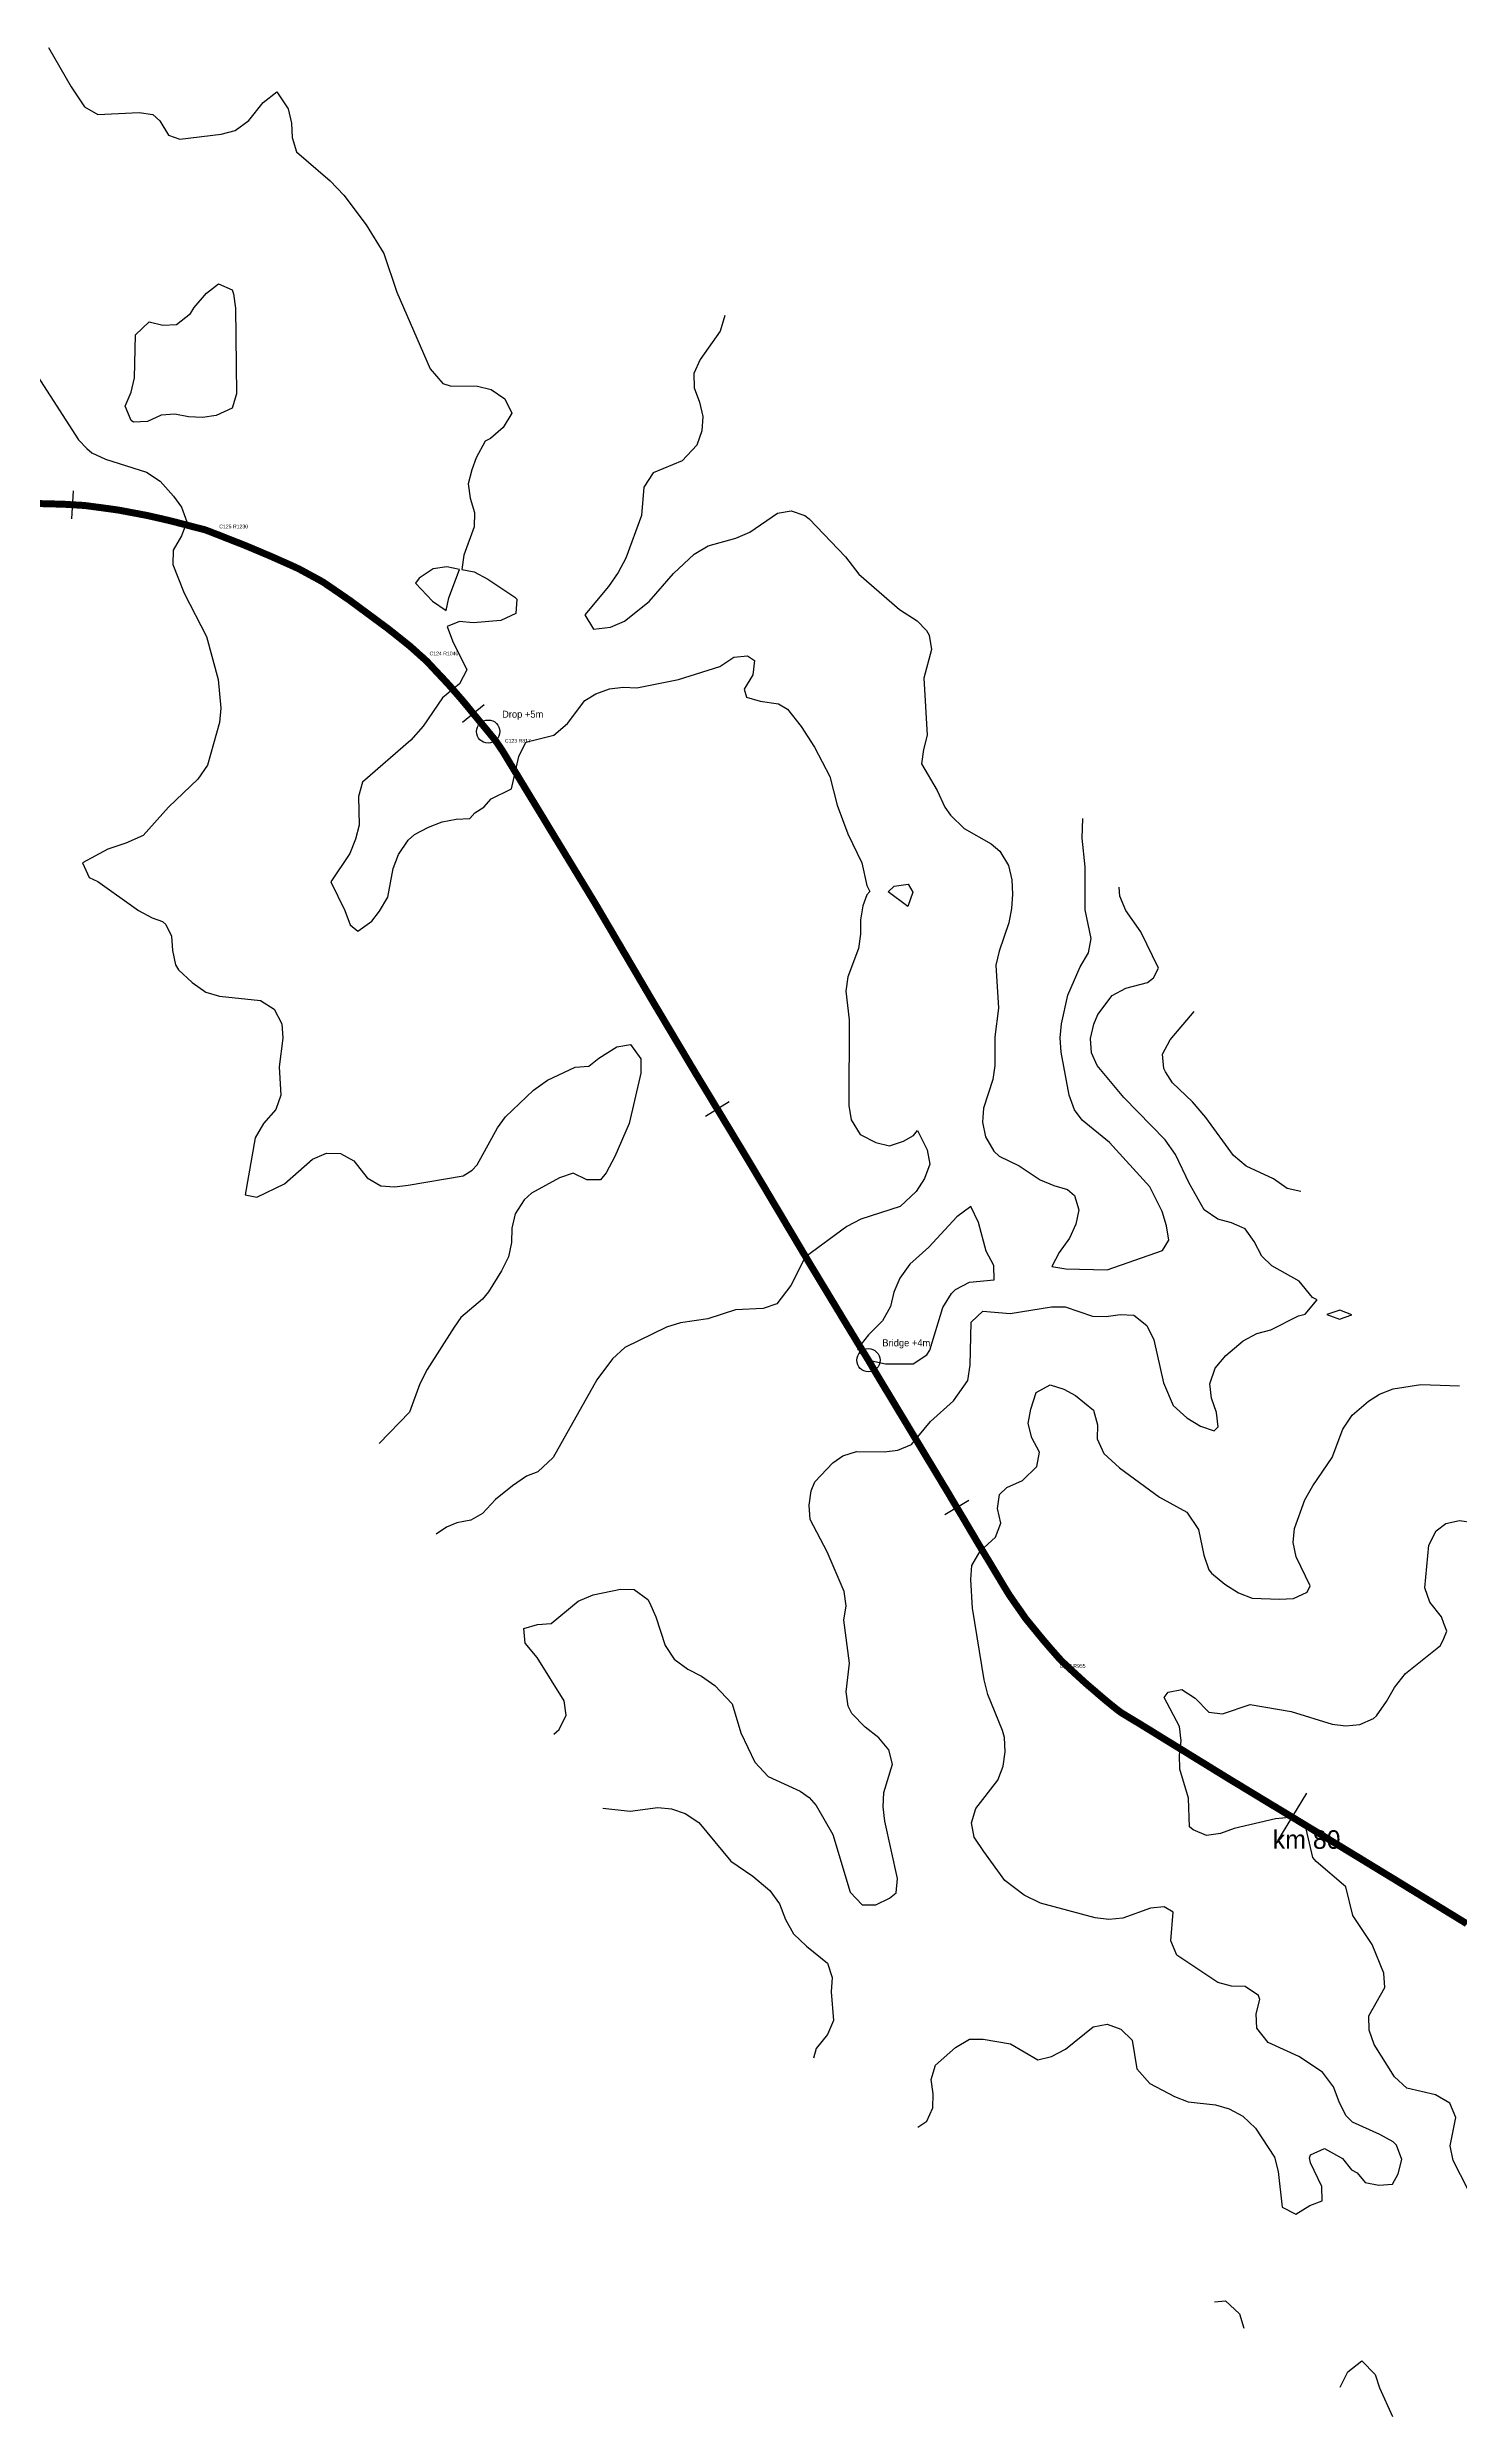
# Model space of a CAD drawing. Header units: metres. Extents: x 697254 to 930473, y 8023396 to 8227001.
# Drawn here: x 867330 to 870369, y 8066406 to 8071508 of the extents above; entities that cross this region are included whole.
import ezdxf

# ---------------------------------------------------------------- set-up
doc = ezdxf.new("R2010")
doc.units = ezdxf.units.M
for name, color, linetype in [('ALIGNMENT_FITTED', 4, 'Continuous'), ('CENTRELINE', 7, 'Continuous'), ('CHAINAGE', 7, 'Continuous'), ('CONTOUR_10M', 33, 'Continuous'), ('CONTOUR_INDEX_50M', 34, 'Continuous'), ('CURVE_LABELS', 4, 'Continuous'), ('GRADE_0-4', 3, 'Continuous'), ('GRADE_4-6', 2, 'Continuous'), ('PROFILE_FLAGS', 6, 'Continuous')]:
    doc.layers.add(name, color=color, linetype=linetype)

msp = doc.modelspace()

# ---------------------------------------------------------------- linework, layer by layer
at = {"layer": 'ALIGNMENT_FITTED'}
for p, q in [((868044.8, 8070269.7), (868025.7, 8070283.8)), ((868265.7, 8070050.1), (868229.2, 8070094.5)), ((869378.5, 8068210.2), (868335.7, 8069950.9)), ((870614, 8067326.3), (869699, 8067886.6))]:
    msp.add_line(p, q, dxfattribs=at)
for centre, radius, start, end in [((867293.9, 8069295.3), 1229.9, 53.4867, 88.4224), ((867425.9, 8069433.7), 1040.1, 39.4417, 53.4867), ((867634.7, 8069531), 817.1, 30.9253, 39.4417), ((870197.6, 8068700.9), 954.9, -149.0747, -121.4805)]:
    msp.add_arc(centre, radius, start, end, dxfattribs=at)
at = {"layer": 'CENTRELINE'}
msp.add_polyline3d([(870376.2, 8067472.6, 1269.6), (870367.6, 8067477.8, 1269.1), (870359.1, 8067483.1, 1268.8), (870350.6, 8067488.3, 1268.4), (870342, 8067493.5, 1268.2), (870333.5, 8067498.8, 1267.8), (870325, 8067504, 1267.3), (870316.4, 8067509.3, 1266.9), (870307.9, 8067514.5, 1266.6), (870299.4, 8067519.7, 1266.5), (870290.8, 8067525, 1266.3), (870282.3, 8067530.2, 1266), (870273.8, 8067535.5, 1265.7), (870265.2, 8067540.7, 1265.4), (870256.7, 8067545.9, 1265.2), (870248.2, 8067551.2, 1264.9), (870239.6, 8067556.4, 1264.7), (870231.1, 8067561.7, 1264.5), (870222.6, 8067566.9, 1264.2), (870214, 8067572.1, 1264.1), (870205.5, 8067577.3, 1264), (870196.9, 8067582.5, 1263.6), (870188.4, 8067587.7, 1263.3), (870179.8, 8067592.9, 1262.9), (870171.3, 8067598.1, 1262.8), (870162.7, 8067603.4, 1262.8), (870154.2, 8067608.6, 1263), (870145.6, 8067613.8, 1262.7), (870137.1, 8067619, 1262.3), (870128.5, 8067624.2, 1262), (870120, 8067629.4, 1262), (870111.4, 8067634.6, 1262.1), (870102.9, 8067639.8, 1262.1), (870094.3, 8067645, 1262), (870085.8, 8067650.3, 1261.5), (870077.2, 8067655.5, 1260.9), (870068.7, 8067660.7, 1260.4), (870060.1, 8067665.9, 1259.9), (870051.5, 8067671.1, 1259.6), (870043, 8067676.2, 1259.6), (870034.4, 8067681.4, 1259.7), (870025.8, 8067686.6, 1259.7), (870017.3, 8067691.8, 1259.8), (870008.7, 8067697, 1259.8), (870000.2, 8067702.2, 1259.9), (869991.6, 8067707.4, 1260.2), (869983, 8067712.6, 1260.5), (869974.5, 8067717.8, 1260.7), (869965.9, 8067722.9, 1261), (869957.3, 8067728.1, 1261.5), (869948.8, 8067733.3, 1262.1), (869940.2, 8067738.5, 1262.2), (869931.6, 8067743.7, 1262), (869923.1, 8067748.9, 1261.9), (869914.5, 8067754.1, 1261.8), (869906, 8067759.3, 1262), (869897.4, 8067764.5, 1262.3), (869888.8, 8067769.7, 1262.5), (869880.3, 8067774.8, 1262.3), (869871.7, 8067780.1, 1262.1), (869863.2, 8067785.3, 1262), (869854.7, 8067790.6, 1262.1), (869846.1, 8067795.8, 1262.2), (869837.6, 8067801.1, 1262.2), (869829.1, 8067806.3, 1262), (869820.6, 8067811.6, 1261.5), (869812.1, 8067816.8, 1261.1), (869803.5, 8067822.1, 1260.8), (869795, 8067827.3, 1260.4), (869786.5, 8067832.6, 1260), (869778, 8067837.9, 1259.7), (869769.4, 8067843.1, 1259.5), (869760.9, 8067848.4, 1259.6), (869752.4, 8067853.6, 1259.6), (869743.9, 8067858.9, 1259.4), (869735.3, 8067864.1, 1259.4), (869726.8, 8067869.4, 1259.4), (869718.3, 8067874.6, 1259.2), (869709.8, 8067879.9, 1258.8), (869701.3, 8067885.2, 1258.4), (869692.7, 8067890.4, 1258.1), (869684.2, 8067895.7, 1257.9), (869675.7, 8067900.9, 1258.3), (869667.1, 8067906, 1258.6), (869658.5, 8067911.2, 1258.5), (869649.9, 8067916.4, 1258.3), (869641.4, 8067921.6, 1258.4), (869633.4, 8067927.5, 1258.7), (869625.5, 8067933.8, 1258.8), (869617.7, 8067940.1, 1258.4), (869609.9, 8067946.4, 1257.9), (869602.3, 8067952.8, 1257.3), (869594.7, 8067959.3, 1256.9), (869587.1, 8067965.9, 1257.5), (869579.5, 8067972.4, 1257.7), (869571.9, 8067978.9, 1257.7), (869564.3, 8067985.5, 1257.3), (869556.9, 8067992.2, 1257.1), (869549.5, 8067999, 1256.7), (869542.2, 8068005.7, 1256.2), (869534.8, 8068012.5, 1255.7), (869527.4, 8068019.3, 1255.6), (869520.1, 8068026.2, 1255.9), (869512.9, 8068033, 1256.1), (869506.1, 8068040.4, 1256), (869499.5, 8068047.9, 1255.6), (869492.9, 8068055.5, 1255.7), (869486.3, 8068063, 1256.1), (869479.8, 8068070.6, 1256.7), (869473.3, 8068078.2, 1256.8), (869466.9, 8068086, 1256.3), (869460.6, 8068093.7, 1255.4), (869454.3, 8068101.5, 1254.6), (869447.9, 8068109.2, 1253.9), (869441.6, 8068117, 1253.7), (869435.3, 8068124.7, 1253.5), (869429.6, 8068133, 1253.4), (869423.9, 8068141.2, 1253.3), (869418.1, 8068149.4, 1253.3), (869412.4, 8068157.6, 1253.1), (869406.7, 8068165.8, 1252.8), (869401, 8068174.1, 1252.5), (869395.7, 8068182.6, 1252.1), (869390.5, 8068191.1, 1251.9), (869385.3, 8068199.7, 1251.7), (869380.2, 8068208.3, 1251.6), (869375, 8068216.9, 1251.7), (869369.8, 8068225.4, 1252.1), (869364.7, 8068234, 1252.5), (869359.5, 8068242.6, 1252.3), (869354.4, 8068251.2, 1251.5), (869349.2, 8068259.7, 1250.7), (869344, 8068268.3, 1250), (869338.9, 8068276.9, 1249.5), (869333.7, 8068285.5, 1249), (869328.6, 8068294.1, 1248.8), (869323.5, 8068302.7, 1248.7), (869318.4, 8068311.3, 1248.5), (869313.3, 8068319.9, 1248.2), (869308.2, 8068328.6, 1247.6), (869303.1, 8068337.2, 1247.6), (869297.9, 8068345.8, 1247.7), (869292.8, 8068354.4, 1247.4), (869287.7, 8068363, 1246.8), (869282.6, 8068371.6, 1245.8), (869277.5, 8068380.2, 1245.1), (869272.4, 8068388.8, 1245), (869267.3, 8068397.4, 1244.9), (869262.1, 8068406, 1244.6), (869256.9, 8068414.6, 1244), (869251.8, 8068423.2, 1243.2), (869246.6, 8068431.7, 1242.9), (869241.4, 8068440.3, 1243.1), (869236.3, 8068448.9, 1242.8), (869231.1, 8068457.5, 1242), (869225.9, 8068466, 1241.5), (869220.8, 8068474.6, 1240.9), (869215.6, 8068483.2, 1240.5), (869210.4, 8068491.8, 1240.4), (869205.3, 8068500.3, 1240.2), (869200.1, 8068508.9, 1239.5), (869194.9, 8068517.5, 1238.4), (869189.8, 8068526.1, 1237.6), (869184.6, 8068534.7, 1237.4), (869179.4, 8068543.2, 1237.1), (869174.3, 8068551.8, 1236.7), (869169.1, 8068560.4, 1236.3), (869163.9, 8068569, 1235.9), (869158.8, 8068577.5, 1235.7), (869153.6, 8068586.1, 1235.5), (869148.4, 8068594.7, 1235.1), (869143.3, 8068603.3, 1234.5), (869138.1, 8068611.9, 1233.7), (869132.9, 8068620.4, 1233.6), (869127.8, 8068629, 1234.1), (869122.6, 8068637.6, 1234.5), (869117.5, 8068646.2, 1233.9), (869112.3, 8068654.8, 1233.4), (869107.3, 8068663.4, 1232.9), (869102.2, 8068672, 1232.3), (869097.1, 8068680.7, 1231.8), (869091.9, 8068689.2, 1231.2), (869086.6, 8068697.7, 1230.7), (869081.4, 8068706.3, 1230.2), (869076.1, 8068714.8, 1229.6), (869070.9, 8068723.3, 1230.1), (869065.7, 8068731.9, 1230.5), (869060.5, 8068740.4, 1230.9), (869055.3, 8068749, 1231.3), (869050.1, 8068757.6, 1231.4), (869044.9, 8068766.1, 1231.6), (869039.7, 8068774.7, 1232.1), (869034.6, 8068783.3, 1232.5), (869029.4, 8068791.8, 1232.7), (869024.2, 8068800.4, 1232.7), (869019, 8068809, 1232.7), (869013.9, 8068817.5, 1233.4), (869008.7, 8068826.1, 1234.1), (869003.5, 8068834.7, 1234.7), (868998.3, 8068843.2, 1235.1), (868993.1, 8068851.8, 1235.2), (868988, 8068860.4, 1235.3), (868982.8, 8068869, 1236.7), (868977.6, 8068877.5, 1237.6), (868972.4, 8068886.1, 1238.3), (868967.3, 8068894.7, 1238.5), (868962.2, 8068903.3, 1238.9), (868957, 8068911.9, 1239.6), (868951.9, 8068920.5, 1240), (868946.8, 8068929.1, 1240.6), (868941.7, 8068937.7, 1241), (868936.6, 8068946.3, 1241.2), (868931.5, 8068954.9, 1241.2), (868926.3, 8068963.5, 1241.8), (868921.2, 8068972.1, 1242.2), (868916.1, 8068980.7, 1242.4), (868911, 8068989.4, 1242.4), (868905.9, 8068998, 1242.2), (868900.8, 8069006.6, 1242.4), (868895.6, 8069015.2, 1242.9), (868890.5, 8069023.8, 1243.2), (868885.4, 8069032.4, 1243.2), (868880.3, 8069041, 1242.9), (868875.2, 8069049.6, 1242.6), (868870.1, 8069058.2, 1243), (868864.9, 8069066.8, 1243.2), (868859.8, 8069075.4, 1243.3), (868854.7, 8069084, 1243.4), (868849.6, 8069092.6, 1243.8), (868844.5, 8069101.2, 1244.4), (868839.3, 8069109.8, 1244.7), (868834.2, 8069118.4, 1244.8), (868829, 8069127, 1244.8), (868823.8, 8069135.6, 1244.7), (868818.7, 8069144.1, 1244.6), (868813.5, 8069152.7, 1244.8), (868808.3, 8069161.3, 1245), (868803.2, 8069169.9, 1245.2), (868798, 8069178.4, 1245.1), (868792.8, 8069187, 1245.1), (868787.6, 8069195.6, 1245.1), (868782.5, 8069204.2, 1245.2), (868777.3, 8069212.7, 1245.6), (868772.1, 8069221.3, 1245.9), (868766.9, 8069229.9, 1246.2), (868761.7, 8069238.4, 1246.2), (868756.6, 8069247, 1246.2), (868751.4, 8069255.6, 1246.3), (868746.2, 8069264.1, 1246.3), (868741, 8069272.7, 1246.2), (868735.8, 8069281.3, 1246.2), (868730.6, 8069289.8, 1246.3), (868725.4, 8069298.4, 1246.4), (868720.3, 8069307, 1246.8), (868715.1, 8069315.6, 1247.2), (868710, 8069324.2, 1247.5), (868704.9, 8069332.8, 1247.6), (868699.8, 8069341.4, 1247.6), (868694.7, 8069350, 1247.7), (868689.5, 8069358.6, 1247.7), (868684.4, 8069367.2, 1247.9), (868679.3, 8069375.8, 1248.1), (868674.2, 8069384.4, 1248.5), (868669.1, 8069393, 1248.6), (868663.9, 8069401.6, 1248.7), (868658.8, 8069410.2, 1248.8), (868653.7, 8069418.8, 1248.8), (868648.6, 8069427.4, 1249), (868643.5, 8069436, 1249.4), (868638.3, 8069444.6, 1249.7), (868633.2, 8069453.2, 1249.7), (868628.1, 8069461.8, 1249.2), (868623, 8069470.5, 1248.7), (868617.9, 8069479.1, 1248.2), (868612.9, 8069487.7, 1248.2), (868607.8, 8069496.4, 1248.4), (868602.7, 8069505, 1248.5), (868597.7, 8069513.6, 1248.5), (868592.6, 8069522.3, 1248.3), (868587.5, 8069530.9, 1248.3), (868582.4, 8069539.5, 1248.2), (868577.4, 8069548.2, 1248), (868572.3, 8069556.8, 1247.7), (868567.2, 8069565.4, 1247.5), (868562.2, 8069574.1, 1247.3), (868557.1, 8069582.7, 1247.2), (868552, 8069591.3, 1247), (868547, 8069600, 1246.8), (868541.9, 8069608.6, 1246.6), (868536.8, 8069617.2, 1246.3), (868531.7, 8069625.9, 1246.2), (868526.7, 8069634.5, 1246), (868521.6, 8069643.1, 1245.8), (868516.5, 8069651.8, 1245.6), (868511.5, 8069660.4, 1245.5), (868506.3, 8069669, 1245.4), (868501.1, 8069677.6, 1245.4), (868495.9, 8069686.1, 1245.3), (868490.7, 8069694.7, 1245.2), (868485.5, 8069703.2, 1245.1), (868480.3, 8069711.8, 1245.3), (868475.1, 8069720.4, 1245.8), (868469.9, 8069728.9, 1245.9), (868464.7, 8069737.5, 1244.9), (868459.5, 8069746, 1243.8), (868454.3, 8069754.6, 1243), (868449.1, 8069763.1, 1242.5), (868443.9, 8069771.7, 1242.9), (868438.7, 8069780.3, 1243), (868433.5, 8069788.8, 1242.9), (868428.3, 8069797.4, 1242.6), (868423.1, 8069805.9, 1242.3), (868417.9, 8069814.5, 1242.3), (868412.7, 8069823, 1242.3), (868407.5, 8069831.6, 1242), (868402.3, 8069840.2, 1241.6), (868397.2, 8069848.7, 1241.1), (868392, 8069857.3, 1240.6), (868386.8, 8069865.8, 1241), (868381.6, 8069874.4, 1241.2), (868376.4, 8069882.9, 1241.2), (868371.2, 8069891.5, 1240.9), (868366, 8069900.1, 1240.7), (868360.8, 8069908.6, 1240.5), (868355.6, 8069917.2, 1240.6), (868350.4, 8069925.7, 1240.5), (868345.2, 8069934.3, 1240.1), (868340, 8069942.9, 1239.4), (868334.8, 8069951.4, 1238.5), (868329.6, 8069960, 1238.4), (868324.4, 8069968.6, 1238.5), (868319.3, 8069977.1, 1238), (868314.1, 8069985.7, 1237.1), (868308.8, 8069994.2, 1236.1), (868303.2, 8070002.5, 1234.9), (868297.6, 8070010.8, 1234.9), (868291.6, 8070018.8, 1234.8), (868285.2, 8070026.5, 1234.8), (868278.9, 8070034.3, 1234.7), (868272.5, 8070042, 1234.7), (868266.1, 8070049.7, 1234.7), (868259.7, 8070057.4, 1234.6), (868253.4, 8070065.1, 1235.1), (868247, 8070072.9, 1235.5), (868240.7, 8070080.6, 1236.2), (868234.3, 8070088.4, 1237.2), (868227.9, 8070096.1, 1238.2), (868221.5, 8070103.8, 1239.2), (868214.9, 8070111.3, 1239.8), (868208.3, 8070118.9, 1240), (868201.8, 8070126.4, 1240), (868195.2, 8070133.9, 1239.6), (868188.4, 8070141.3, 1239.5), (868181.6, 8070148.6, 1240.2), (868174.7, 8070155.9, 1240.8), (868167.9, 8070163.2, 1241), (868161, 8070170.5, 1241), (868154.2, 8070177.9, 1242.1), (868147.3, 8070185.2, 1243.1), (868140, 8070192, 1243.5), (868132.5, 8070198.6, 1243.3), (868125.1, 8070205.3, 1243), (868117.6, 8070212, 1243.3), (868110.1, 8070218.7, 1243.7), (868102.3, 8070224.9, 1244.2), (868094.5, 8070231.2, 1244.4), (868086.7, 8070237.4, 1244.2), (868078.9, 8070243.7, 1243.7), (868071, 8070249.9, 1243), (868063.2, 8070256.1, 1242.8), (868055.1, 8070262.1, 1242.9), (868047.1, 8070268, 1243), (868039, 8070274, 1243.1), (868031, 8070280, 1243.1), (868022.9, 8070285.9, 1243.3), (868014.9, 8070291.9, 1243.5), (868006.8, 8070297.8, 1243.6), (867998.8, 8070303.8, 1243.4), (867990.7, 8070309.7, 1243.3), (867982.7, 8070315.7, 1243.2), (867974.5, 8070321.4, 1243.9), (867966.2, 8070327.1, 1244.8), (867958, 8070332.8, 1245.6), (867949.7, 8070338.4, 1246), (867941.5, 8070344.1, 1246.1), (867933.2, 8070349.7, 1246.3), (867924.9, 8070355.4, 1246.6), (867916.3, 8070360.4, 1246.7), (867907.5, 8070365.2, 1246.6), (867898.7, 8070369.9, 1246.2), (867889.9, 8070374.7, 1245.9), (867881.1, 8070379.5, 1246), (867872.3, 8070384.3, 1246.2), (867863.2, 8070388.6, 1246.5), (867854.1, 8070392.7, 1246.3), (867845, 8070396.8, 1246.1), (867835.8, 8070400.8, 1246.1), (867826.7, 8070404.9, 1246.4), (867817.5, 8070409, 1246.6), (867808.4, 8070413, 1246.8), (867799.1, 8070416.9, 1246.9), (867789.9, 8070420.8, 1246.9), (867780.7, 8070424.7, 1246.7), (867771.5, 8070428.6, 1246.8), (867762.2, 8070432.5, 1247), (867753, 8070436.3, 1247.2), (867743.7, 8070440, 1247.6), (867734.3, 8070443.6, 1248.3), (867725, 8070447.3, 1249), (867715.7, 8070450.9, 1249.6), (867706.4, 8070454.6, 1249.5), (867697.1, 8070458.3, 1249.2), (867687.7, 8070461.9, 1249.1), (867678.4, 8070465.6, 1249.1), (867669, 8070469, 1249.1), (867659.3, 8070471.5, 1249.2), (867649.6, 8070474, 1249.6), (867639.9, 8070476.5, 1250), (867630.3, 8070479.1, 1250.5), (867620.6, 8070481.6, 1251), (867610.9, 8070484.1, 1251.5), (867601.2, 8070486.6, 1252.1), (867591.5, 8070489.1, 1251.8), (867581.7, 8070491.3, 1251.4), (867572, 8070493.6, 1251.2), (867562.2, 8070495.8, 1251.1), (867552.4, 8070498, 1251), (867542.7, 8070500.2, 1250.9), (867532.8, 8070502, 1251.1), (867523, 8070503.9, 1251.2), (867513.1, 8070505.7, 1251.4), (867503.3, 8070507.6, 1251.7), (867493.5, 8070509.4, 1252), (867483.6, 8070511.3, 1252.3), (867473.7, 8070512.7, 1252.3), (867463.8, 8070514.1, 1252.3), (867453.9, 8070515.4, 1252.3), (867443.9, 8070516.8, 1252.7), (867434, 8070518.1, 1253), (867424.1, 8070519.4, 1253.4), (867414.2, 8070520.8, 1253.5), (867404.2, 8070521.6, 1253.5), (867394.2, 8070522.2, 1253.4), (867384.2, 8070522.8, 1253.4), (867374.2, 8070523.4, 1253.3), (867364.2, 8070524, 1253.4), (867354.2, 8070524.2, 1254.3), (867344.2, 8070524.5, 1255.3), (867334.2, 8070524.7, 1256.1), (867324.2, 8070525, 1256.1)], dxfattribs=at)
at = {"layer": 'CHAINAGE'}
for p, q in [((867386, 8070552.7), (867382.4, 8070492.8)), ((868270.2, 8070091.9), (868223.8, 8070053.8)), ((868797.8, 8069236.9), (868746.5, 8069205.8)), ((869313.5, 8068378.3), (869261.9, 8068347.7)), ((870039.8, 8067748.3), (869977.6, 8067645.7))]:
    msp.add_line(p, q, dxfattribs=at)
at = {"layer": 'CONTOUR_10M'}
for points, elevation in [([(867333.1, 8071507.6), (867381.2, 8071422.9), (867410, 8071379.8), (867439.2, 8071362.8), (867528, 8071367.3), (867557.5, 8071363.4), (867572.6, 8071349.4), (867590.8, 8071318.3), (867615.6, 8071310.1), (867704.5, 8071320.7), (867734.2, 8071329), (867764.1, 8071350.2), (867794.4, 8071389.3), (867824.3, 8071411.6), (867848.6, 8071375.2), (867855.4, 8071344.3), (867857.3, 8071313.4), (867866.6, 8071282.5), (867939.1, 8071220.1), (867968.1, 8071189.4), (868016.6, 8071125.8), (868054.2, 8071063.6), (868082.5, 8070980.4), (868154.1, 8070815.5), (868181.4, 8070784.2), (868197.1, 8070778.7), (868256.2, 8070778.5), (868285.6, 8070771), (868314.5, 8070751), (868329.6, 8070719.9), (868310.8, 8070689.5), (868283.7, 8070665.6), (868272.5, 8070659.4), (868253.4, 8070623.6), (868243.8, 8070598.3), (868235.8, 8070567.7), (868240.2, 8070536.8), (868249.6, 8070505.9), (868248.6, 8070475.1), (868226.4, 8070413.9), (868222, 8070383.2), (868248.9, 8070378.5), (868278.2, 8070362.5), (868336.6, 8070323.6), (868340.9, 8070319.5), (868338.2, 8070288.8), (868306.2, 8070273.4), (868246.9, 8070268.2), (868217.4, 8070271.2), (868190.3, 8070260.7), (868202.1, 8070229.7), (868233, 8070167.5), (868217, 8070137), (868180.5, 8070106.9), (868138.7, 8070046.1), (868112.8, 8070015.8), (868008.5, 8069925.3), (867999.7, 8069894.7), (868001.4, 8069833.1), (867993.7, 8069802.4), (867981.1, 8069771.9), (867940.1, 8069711), (867970.7, 8069648.9), (867982.2, 8069617.9), (867998.5, 8069604.3), (868028.4, 8069626.4), (868045.3, 8069647.5), (868063.3, 8069678), (868074.2, 8069739.4), (868086.2, 8069769.9), (868106.6, 8069800.4), (868120.5, 8069812.5), (868150.3, 8069828.8), (868180.1, 8069839.8), (868209.7, 8069846.1), (868239.3, 8069847.3), (868250, 8069859.3), (868269.3, 8069871.6), (868285.1, 8069889.5), (868329.1, 8069911.1), (868344.7, 8069980.8), (868360.1, 8070011.3), (868419.9, 8070026.5), (868449.9, 8070051.5), (868487.1, 8070101.3), (868510.2, 8070115.7), (868539.9, 8070126.5), (868569.5, 8070130.3), (868599.1, 8070128.7), (868688.1, 8070146.6), (868777.2, 8070174.7), (868807.2, 8070194.8), (868836.8, 8070197.3), (868852.2, 8070187.1), (868848.2, 8070156.4), (868829.8, 8070125.9), (868835.1, 8070108.2), (868864.5, 8070099.6), (868903.7, 8070093.8), (868923.3, 8070082.3), (868952.2, 8070045.6), (868981, 8070000.6), (869014.1, 8069937.8), (869029.8, 8069876), (869053.1, 8069814), (869082.6, 8069751.9), (869093.8, 8069703.1), (869100.1, 8069690), (869093.4, 8069682.7), (869085.2, 8069659.4), (869079.8, 8069628.8), (869079.9, 8069598), (869075.5, 8069567.3), (869053, 8069506.1), (869048.6, 8069475.4), (869055.9, 8069413.7), (869054.8, 8069229), (869060, 8069198.1), (869079.4, 8069167), (869113.2, 8069149.2), (869142.7, 8069142.7), (869172.4, 8069152.5), (869194, 8069164.9), (869202.4, 8069175.1), (869223.4, 8069133.5), (869229.2, 8069102.7), (869217.7, 8069072.1), (869200, 8069043.8), (869165.4, 8069011.5), (869080.7, 8068984.1), (869050.9, 8068968.9), (868961, 8068902.3), (868930.3, 8068841.6), (868900.1, 8068801.8), (868870.3, 8068791.8), (868811.2, 8068789.2), (868751.7, 8068770), (868692.4, 8068761), (868662.7, 8068752.2), (868573.3, 8068708.1), (868546.6, 8068684), (868512.9, 8068638.6), (868418.9, 8068470.9), (868386, 8068440.7), (868361.4, 8068430.9), (868331.4, 8068410.1), (868294.9, 8068380.7), (868266.8, 8068350.5), (868241.5, 8068336.5), (868211.8, 8068330.5), (868189.2, 8068321.1), (868167, 8068306.2)], 1240), ([(868787.9, 8070930.3), (868777.8, 8070896.5), (868735, 8070835.7), (868721.3, 8070805.2), (868721.9, 8070774.4), (868733.7, 8070743.4), (868741.1, 8070712.5), (868738.7, 8070681.7), (868727.9, 8070651.1), (868696.6, 8070617.2), (868633.8, 8070591.3), (868613.7, 8070560.8), (868609, 8070499.4), (868574.9, 8070407.6), (868558.6, 8070377.1), (868537.5, 8070346.7), (868487.2, 8070286.1), (868505.8, 8070254.9), (868542.3, 8070259.3), (868572.1, 8070272.4), (868625.3, 8070314.3), (868677.8, 8070375), (868722.5, 8070416.6), (868752.4, 8070434.2), (868811.8, 8070450.8), (868841.6, 8070463.8), (868901.4, 8070504.6), (868931.1, 8070509.6), (868960.5, 8070500), (868969.9, 8070492.8), (869047.5, 8070410.8), (869076.4, 8070373.5), (869163.7, 8070297.4), (869201.8, 8070273.1), (869222, 8070252), (869228.2, 8070241.8), (869232.6, 8070210.9), (869216.7, 8070149.7), (869223.4, 8070026.4), (869215.3, 8069995.7), (869211.6, 8069965), (869245.3, 8069907.6), (869261.7, 8069871.7), (869273.8, 8069854.3), (869302.9, 8069825.6), (869361.4, 8069792.6), (869379.7, 8069777.2), (869398.4, 8069746.1), (869405.6, 8069715.2), (869407.4, 8069684.4), (869404.9, 8069653.6), (869399.2, 8069622.9), (869378.5, 8069561.8), (869371.6, 8069531.1), (869377, 8069438.6), (869369.2, 8069377.2), (869368.9, 8069315.6), (869364.6, 8069284.9), (869344.9, 8069223.7), (869342.6, 8069193), (869349.4, 8069162), (869367.1, 8069130.9), (869378.7, 8069119.8), (869421.2, 8069099.2), (869466.4, 8069069.1), (869495.8, 8069056.6), (869525.2, 8069048.4), (869540.5, 8069035.4), (869549.8, 8069004.5), (869543.8, 8068973.8), (869529.7, 8068943.2), (869507.7, 8068912.9), (869492.1, 8068882.4), (869522, 8068877.6), (869610.7, 8068875.4), (869729.6, 8068917.3), (869743.9, 8068939.3), (869738.8, 8068970.2), (869729, 8069001.2), (869702.6, 8069053.8), (869615.7, 8069149.2), (869557.4, 8069197.5), (869540.6, 8069220.1), (869528.8, 8069251.1), (869511.9, 8069343.8), (869510, 8069374.6), (869512.7, 8069405.4), (869526, 8069466.7), (869552.7, 8069527.8), (869570.9, 8069558.2), (869576.2, 8069588.9), (869563.5, 8069650.7), (869563.5, 8069743.1), (869557.3, 8069804.8), (869558.4, 8069846.9)], 1230), ([(868160.4, 8070384.9), (868130.5, 8070364.6), (868122.4, 8070354.2), (868159.1, 8070315.1), (868188.3, 8070294.8), (868194.3, 8070322.2), (868217.4, 8070383.3), (868190, 8070389.4), (868160.4, 8070384.9)], 1240), ([(868420.4, 8067875.4), (868431.4, 8067885.7), (868446.7, 8067916.2), (868442.2, 8067947), (868384.4, 8068040.5), (868358.4, 8068071.7), (868355.4, 8068103), (868385.1, 8068111.7), (868414.7, 8068113.5), (868472.3, 8068162), (868504.5, 8068175.2), (868563.8, 8068188), (868593.4, 8068187.3), (868622.5, 8068165.5), (868626.2, 8068159.2), (868639.7, 8068128.2), (868660, 8068066.2), (868679.3, 8068036.7), (868708.4, 8068015.4), (868737.7, 8068000.3), (868766.9, 8067980.3), (868803.7, 8067940.5), (868822.6, 8067878.6), (868852.6, 8067814.9), (868881.6, 8067784.3), (868950, 8067753.1), (868969.4, 8067739), (868984.5, 8067721.7), (869020.7, 8067659.4), (869057.9, 8067535.6), (869083.4, 8067508.3), (869112.9, 8067508.2), (869142.8, 8067522.7), (869157, 8067533.8), (869159.5, 8067564.6), (869132.1, 8067688.2), (869128.6, 8067719.1), (869130.6, 8067749.8), (869149.3, 8067811), (869141, 8067842), (869119.5, 8067867.5), (869090.3, 8067890.4), (869061.3, 8067920.3), (869053.5, 8067935.9), (869049.1, 8067966.8), (869056.3, 8068028.2), (869044.3, 8068120.8), (869049.1, 8068151.5), (869045, 8068182.4), (869008.6, 8068268.1), (868972.1, 8068337.6), (868969.5, 8068368.5), (868974, 8068399.2), (868981.8, 8068419.1), (869020.3, 8068459.9), (869041.9, 8068474.8), (869071.6, 8068483.9), (869130.7, 8068483.1), (869160.3, 8068486.7), (869190.1, 8068499.5), (869230.5, 8068548.5), (869280.5, 8068593.5), (869310.8, 8068637.1), (869316.4, 8068670), (869318.1, 8068762.4), (869343.1, 8068786.7), (869402.1, 8068781.5), (869491, 8068795.9), (869520.6, 8068795.9), (869579.3, 8068775.3), (869608.8, 8068774.8), (869638.5, 8068779.5), (869668, 8068777.5), (869696.3, 8068755.5), (869711.3, 8068724.4), (869731.9, 8068631.7), (869753.1, 8068583.3), (869782.2, 8068556.6), (869811.4, 8068538.5), (869840.8, 8068528.4), (869850, 8068537.2), (869846.2, 8068568), (869835.2, 8068599), (869831.7, 8068629.9), (869843.2, 8068663.8), (869866.2, 8068690.8), (869903.4, 8068722.8), (869933.3, 8068738.2), (869962.9, 8068745.8), (870022.6, 8068776.2), (870036.6, 8068780.1), (870063.1, 8068810.4), (870052.9, 8068815.5), (870024, 8068851.1), (869965.5, 8068884.1), (869943.6, 8068904.9), (869927.5, 8068936), (869907.8, 8068963.4), (869878.5, 8068976.6), (869849.1, 8068984.3), (869819.9, 8069004.5), (869787.1, 8069061.7), (869758.1, 8069123.8), (869735.4, 8069155), (869647, 8069246.5), (869589.1, 8069315.1), (869577.1, 8069342.6), (869574.7, 8069373.5), (869581.9, 8069404.1), (869591.1, 8069425.3), (869621.4, 8069466.3), (869651.3, 8069482), (869697.8, 8069494.4), (869710.8, 8069504.1), (869721.5, 8069524.7), (869683, 8069603.3), (869651.2, 8069649.1), (869638.4, 8069680.2), (869636.6, 8069699.6)], 1240), ([(869139.7, 8069689.2), (869152.8, 8069701.4), (869182.5, 8069705.9), (869192.4, 8069688.3), (869181.6, 8069657.4), (869139.7, 8069689.2)], 1240), ([(869317.6, 8069012), (869287.7, 8068989.5), (869227.4, 8068924.4), (869185.9, 8068887.9), (869164.5, 8068857.5), (869152, 8068827), (869144.3, 8068796.3), (869127.2, 8068765.8), (869097.1, 8068735.6), (869073.8, 8068705.2), (869104.7, 8068679.7), (869134.1, 8068672.9), (869193.2, 8068673), (869223.1, 8068692.3), (869229, 8068702.4), (869257.6, 8068794.3), (869275.6, 8068824.7), (869284.8, 8068833.2), (869314.7, 8068848.7), (869367.6, 8068853.8), (869367.1, 8068884.6), (869350.6, 8068915.7), (869334.1, 8068977.6), (869317.6, 8069012)], 1230), ([(870111.5, 8068788.7), (870083.6, 8068779.2), (870111.1, 8068769.3), (870137.1, 8068778.2), (870111.5, 8068788.7)], 1240), ([(870386.8, 8066895.6), (870355.3, 8066957.8), (870348.9, 8066988.7), (870361.5, 8067050), (870348.6, 8067081.1), (870317.1, 8067098.6), (870255.7, 8067113.5), (870229.1, 8067137.6), (870185.4, 8067207.2), (870174.9, 8067238.2), (870173.9, 8067269), (870208.7, 8067329.9), (870206.2, 8067360.7), (870180.9, 8067422.8), (870139.8, 8067485.1), (870124.3, 8067547), (870060.3, 8067601.2), (870053.4, 8067609.8), (870039.1, 8067671.7), (870032.2, 8067681.3), (870002.9, 8067696.4), (869973.3, 8067693.3), (869884.3, 8067672.3), (869854.5, 8067661.7), (869824.9, 8067657.2), (869795.6, 8067669.8), (869788.4, 8067676.2), (869786.2, 8067737.9), (869766.9, 8067799.8), (869766.5, 8067830.6), (869770.3, 8067861.3), (869766.3, 8067892.2), (869733.2, 8067954.3), (869741.9, 8067965.9), (869771.5, 8067972), (869799.9, 8067953.1), (869829.7, 8067922.7), (869859.2, 8067919), (869918.7, 8067939.6), (870007.1, 8067924.2), (870095.2, 8067897.3), (870124.7, 8067893.4), (870154.3, 8067896.4), (870184.1, 8067909.5), (870190.2, 8067915.2), (870212.1, 8067945.6), (870229.3, 8067976.1), (870253, 8068006.4), (870327.9, 8068066.6), (870335, 8068081.2), (870341.5, 8068097.2), (870335.6, 8068113.7), (870330.2, 8068128.2), (870305.1, 8068159.4), (870294.5, 8068190.4), (870303.3, 8068282.6), (870319, 8068313.1), (870339.5, 8068329.2), (870369.2, 8068335.6), (870398.7, 8068331.3)], 1260), ([(869842.2, 8066652.9), (869865.7, 8066655.3), (869895.7, 8066627.5), (869904.8, 8066596.6)], 1260), ([(870112.5, 8066469.6), (870128.9, 8066502.1), (870158.9, 8066526.3), (870187.9, 8066496.8), (870197.2, 8066468.1), (870224.8, 8066406)], 1260)]:
    msp.add_lwpolyline(points, dxfattribs=dict(at, elevation=elevation))
at = {"layer": 'CONTOUR_INDEX_50M', "elevation": 1250}
for points in [[(867672.8, 8070978.1), (867698.6, 8070998.2), (867727.9, 8070985.4), (867730.7, 8070977.1), (867735, 8070946.2), (867737, 8070761.5), (867727.8, 8070730.8), (867693.5, 8070714.9), (867663.9, 8070710.8), (867634.3, 8070711.9), (867604.9, 8070717.9), (867575.3, 8070715.4), (867545.5, 8070702.4), (867515.9, 8070700.6), (867510.8, 8070704), (867497.9, 8070735), (867511, 8070765.5), (867517.5, 8070796.2), (867519.8, 8070888.5), (867549.4, 8070916.7), (867578.8, 8070909.3), (867608.4, 8070911), (867638.4, 8070934.5), (867646.1, 8070947.8), (867672.8, 8070978.1)], [(867309, 8070800), (867397, 8070662.7), (867415.1, 8070644.1), (867426, 8070634.7), (867455.4, 8070621.3), (867543.5, 8070593.3), (867572.7, 8070573.7), (867601.7, 8070541.4), (867618.7, 8070517.3), (867630.5, 8070486.3), (867618.9, 8070455.7), (867601.3, 8070425.3), (867600.2, 8070394.5), (867624.7, 8070332.5), (867673.1, 8070239.2), (867698.1, 8070146.4), (867703.7, 8070084.7), (867700.6, 8070054), (867675.1, 8069962.1), (867654.2, 8069931.7), (867591, 8069871.3), (867536.4, 8069810.7), (867499.5, 8069794.1), (867460.2, 8069781.3), (867405.8, 8069751.5), (867420.1, 8069720.4), (867438.9, 8069711.2), (867526.4, 8069649), (867555.7, 8069633.2), (867578.4, 8069625.2), (867585, 8069619.2), (867597.6, 8069594.1), (867599.3, 8069563.3), (867605.7, 8069532.4), (867612.8, 8069521.6), (867641.8, 8069494), (867671, 8069473.1), (867700.4, 8069464.7), (867788.9, 8069455), (867818.1, 8069436.7), (867835.1, 8069405.1), (867836.9, 8069374.2), (867828.8, 8069312.8), (867832.6, 8069251.2), (867822.1, 8069220.6), (867795.2, 8069190.3), (867777.7, 8069159.8), (867755.8, 8069037), (867781.2, 8069031.8), (867840.8, 8069060.2), (867900.9, 8069113.9), (867930.7, 8069126.8), (867961.3, 8069125.7), (867989.5, 8069110.2), (868018.4, 8069073.8), (868047.6, 8069056.5), (868077.2, 8069054.3), (868106.8, 8069057.7), (868225.4, 8069077.7), (868244.1, 8069089.8), (868255.3, 8069101.3), (868298.6, 8069181.1), (868316.3, 8069204.7), (868376.5, 8069262.3), (868406.4, 8069283.7), (868466, 8069311.7), (868495.6, 8069314), (868516.7, 8069331.1), (868555.5, 8069355.5), (868585.1, 8069360.9), (868607.3, 8069329.5), (868607.4, 8069298.7), (868582, 8069190.8), (868551.2, 8069119.4), (868532.8, 8069084.5), (868520.7, 8069069.2), (868491.2, 8069069.1), (868461.9, 8069083.3), (868432.2, 8069073.7), (868372.4, 8069040.2), (868356.6, 8069026.2), (868337.2, 8068995.7), (868329.8, 8068965.1), (868328.9, 8068934.3), (868322.8, 8068903.6), (868307.8, 8068873.1), (868279.9, 8068828.1), (868266.5, 8068812.3), (868219.8, 8068772.9), (868205.7, 8068751.8), (868147.7, 8068660.5), (868132.1, 8068630), (868109.8, 8068568.8), (868044.1, 8068501.6)], [(870027.5, 8069044.2), (869998.1, 8069050.6), (869968.9, 8069071.6), (869910.3, 8069098.9), (869883, 8069121.5), (869823.5, 8069203.7), (869794.6, 8069236.8), (869751.7, 8069277.9), (869736.6, 8069301.5), (869732.5, 8069309), (869730.3, 8069339.8), (869746.3, 8069370.3), (869797.8, 8069431.3)], [(869203.6, 8067029.2), (869222.7, 8067042.5), (869235.4, 8067070.6), (869236.1, 8067101.3), (869232, 8067132.2), (869241.6, 8067162.8), (869284.6, 8067201.1), (869314.5, 8067218.7), (869344.1, 8067218.4), (869403, 8067208.8), (869461.5, 8067174.2), (869491.1, 8067181.6), (869521, 8067197), (869581, 8067245.5), (869610.6, 8067250.8), (869640, 8067240.5), (869664.4, 8067216.7), (869675, 8067154.9), (869702.9, 8067123.6), (869755.5, 8067095.4), (869784.9, 8067083.9), (869843.9, 8067077.6), (869873.3, 8067069), (869902.5, 8067052.7), (869930.4, 8067027.1), (869970.9, 8066964.8), (869979.2, 8066933.9), (869987.6, 8066856.8), (870016.9, 8066841.8), (870046.8, 8066860.5), (870073.3, 8066870.6), (870072.6, 8066901.4), (870048.4, 8066952.1), (870046.1, 8066963.4), (870048.7, 8066969.5), (870078.5, 8066983), (870117.5, 8066962.1), (870136.8, 8066937.7), (870148.7, 8066930.8), (870165.9, 8066910.1), (870195.3, 8066904.6), (870224.9, 8066906.2), (870237.3, 8066929.1), (870244.9, 8066959.8), (870233.5, 8066990.8), (870226.6, 8066997.5), (870197.3, 8067013.4), (870138.7, 8067039.8), (870124.8, 8067054.4), (870109.9, 8067083.6), (870098.2, 8067116.4), (870074.6, 8067147.6), (870023.1, 8067181.3), (869957.4, 8067211.3), (869932.6, 8067242.6), (869931.8, 8067273.4), (869939.6, 8067304), (869936.8, 8067312.8), (869907.6, 8067331.9), (869878.1, 8067333.1), (869848.7, 8067340.9), (869761.1, 8067399.7), (869748.1, 8067430.7), (869752.6, 8067492.2), (869733.4, 8067503.6), (869703.8, 8067500.6), (869644.3, 8067479.6), (869614.7, 8067476.3), (869585.2, 8067480), (869467.6, 8067511.8), (869432.1, 8067528.8), (869390.7, 8067560.3), (869345.2, 8067622.7), (869325, 8067653.9), (869319.2, 8067684.8), (869328, 8067715.4), (869375.7, 8067776.1), (869386.8, 8067806.7), (869391.4, 8067837.4), (869389.6, 8067868.2), (869385.7, 8067883.3), (869354.2, 8067961.2), (869345.9, 8067992.2), (869321.2, 8068146.6), (869317.3, 8068208.2), (869319.9, 8068239), (869337.8, 8068269.4), (869370.6, 8068299.6), (869381.9, 8068330.2), (869374.6, 8068361.1), (869379.5, 8068391.8), (869395.3, 8068406.9), (869428.9, 8068421.7), (869459.3, 8068451.9), (869465, 8068482.6), (869448.8, 8068513.7), (869441.1, 8068544.6), (869446.6, 8068575.3), (869458.1, 8068611.1), (869487.9, 8068627.9), (869517.3, 8068618.5), (869542.6, 8068604.4), (869581.6, 8068572.9), (869590.3, 8068541.9), (869589.4, 8068511.1), (869604, 8068480.1), (869637.3, 8068448.7), (869723.8, 8068385.5), (869782.6, 8068353.7), (869807.4, 8068316.4), (869819.2, 8068260.6), (869829.6, 8068229.7), (869835.2, 8068221.9), (869864.3, 8068198.2), (869893.5, 8068179.5), (869922.9, 8068168.2), (869981.9, 8068166.3), (870011.5, 8068167.4), (870041.3, 8068181), (870047.4, 8068194.9), (870017.3, 8068257), (870011.4, 8068287.9), (870014.3, 8068318.7), (870036.2, 8068379.8), (870053.6, 8068410.3), (870095.4, 8068471.1), (870117.9, 8068532.3), (870138, 8068562.7), (870172.9, 8068592.9), (870196.8, 8068607.6), (870226.6, 8068618.8), (870285.9, 8068628.5), (870368.9, 8068625.9)], [(868525.7, 8067716.5), (868584.7, 8067709.4), (868643.9, 8067717.4), (868673.4, 8067715), (868702.8, 8067704.9), (868732, 8067685), (868800.8, 8067601.9), (868848.1, 8067569.6), (868884.9, 8067538.8), (868906.1, 8067510.1), (868918.5, 8067476.6), (868935.6, 8067445.5), (868963.6, 8067418.8), (869008.9, 8067382.6), (869019.1, 8067351.6), (869017.1, 8067320.8), (869022.2, 8067259.2), (869008.8, 8067228.6), (868985, 8067198.3), (868978.6, 8067178.1)]]:
    msp.add_lwpolyline(points, dxfattribs=at)
at = {"layer": 'GRADE_0-4', "const_width": 15}
for points in [[(868174.7, 8070155.9), (868167.9, 8070163.2), (868161, 8070170.5), (868154.2, 8070177.9), (868147.3, 8070185.2), (868140, 8070192), (868132.5, 8070198.6), (868125.1, 8070205.3), (868117.6, 8070212), (868110.1, 8070218.7), (868102.3, 8070224.9), (868094.5, 8070231.2), (868086.7, 8070237.4), (868078.9, 8070243.7), (868071, 8070249.9), (868063.2, 8070256.1), (868055.1, 8070262.1), (868047.1, 8070268), (868039, 8070274), (868031, 8070280), (868022.9, 8070285.9), (868014.9, 8070291.9), (868006.8, 8070297.8), (867998.8, 8070303.8), (867990.7, 8070309.7), (867982.7, 8070315.7), (867974.5, 8070321.4), (867966.2, 8070327.1), (867958, 8070332.8), (867949.7, 8070338.4), (867941.5, 8070344.1), (867933.2, 8070349.7), (867924.9, 8070355.4), (867916.3, 8070360.4), (867907.5, 8070365.2), (867898.7, 8070369.9), (867889.9, 8070374.7), (867881.1, 8070379.5), (867872.3, 8070384.3), (867863.2, 8070388.6), (867854.1, 8070392.7), (867845, 8070396.8), (867835.8, 8070400.8), (867826.7, 8070404.9), (867817.5, 8070409), (867808.4, 8070413), (867799.1, 8070416.9), (867789.9, 8070420.8), (867780.7, 8070424.7), (867771.5, 8070428.6), (867762.2, 8070432.5), (867753, 8070436.3), (867743.7, 8070440), (867734.3, 8070443.6), (867725, 8070447.3), (867715.7, 8070450.9), (867706.4, 8070454.6), (867697.1, 8070458.3), (867687.7, 8070461.9), (867678.4, 8070465.6), (867669, 8070469), (867659.3, 8070471.5), (867649.6, 8070474), (867639.9, 8070476.5), (867630.3, 8070479.1), (867620.6, 8070481.6), (867610.9, 8070484.1), (867601.2, 8070486.6), (867591.5, 8070489.1), (867581.7, 8070491.3), (867572, 8070493.6), (867562.2, 8070495.8), (867552.4, 8070498), (867542.7, 8070500.2), (867532.8, 8070502), (867523, 8070503.9), (867513.1, 8070505.7), (867503.3, 8070507.6), (867493.5, 8070509.4), (867483.6, 8070511.3), (867473.7, 8070512.7), (867463.8, 8070514.1), (867453.9, 8070515.4), (867443.9, 8070516.8), (867434, 8070518.1), (867424.1, 8070519.4), (867414.2, 8070520.8), (867404.2, 8070521.6), (867394.2, 8070522.2), (867384.2, 8070522.8), (867374.2, 8070523.4), (867364.2, 8070524), (867354.2, 8070524.2), (867344.2, 8070524.5), (867334.2, 8070524.7), (867324.2, 8070525), (867314.2, 8070525.3)], [(868936.6, 8068946.3), (868931.5, 8068954.9), (868926.3, 8068963.5), (868921.2, 8068972.1), (868916.1, 8068980.7), (868911, 8068989.4), (868905.9, 8068998), (868900.8, 8069006.6), (868895.6, 8069015.2), (868890.5, 8069023.8), (868885.4, 8069032.4), (868880.3, 8069041), (868875.2, 8069049.6), (868870.1, 8069058.2), (868864.9, 8069066.8), (868859.8, 8069075.4), (868854.7, 8069084), (868849.6, 8069092.6), (868844.5, 8069101.2), (868839.3, 8069109.8), (868834.2, 8069118.4), (868829, 8069127), (868823.8, 8069135.6), (868818.7, 8069144.1), (868813.5, 8069152.7), (868808.3, 8069161.3), (868803.2, 8069169.9), (868798, 8069178.4), (868792.8, 8069187), (868787.6, 8069195.6), (868782.5, 8069204.2), (868777.3, 8069212.7), (868772.1, 8069221.3), (868766.9, 8069229.9), (868761.7, 8069238.4), (868756.6, 8069247), (868751.4, 8069255.6), (868746.2, 8069264.1), (868741, 8069272.7), (868735.8, 8069281.3), (868730.6, 8069289.8), (868725.4, 8069298.4), (868720.3, 8069307), (868715.1, 8069315.6), (868710, 8069324.2), (868704.9, 8069332.8), (868699.8, 8069341.4), (868694.7, 8069350), (868689.5, 8069358.6), (868684.4, 8069367.2), (868679.3, 8069375.8), (868674.2, 8069384.4), (868669.1, 8069393), (868663.9, 8069401.6), (868658.8, 8069410.2), (868653.7, 8069418.8), (868648.6, 8069427.4), (868643.5, 8069436), (868638.3, 8069444.6), (868633.2, 8069453.2), (868628.1, 8069461.8), (868623, 8069470.5), (868617.9, 8069479.1), (868612.9, 8069487.7), (868607.8, 8069496.4), (868602.7, 8069505), (868597.7, 8069513.6), (868592.6, 8069522.3), (868587.5, 8069530.9), (868582.4, 8069539.5), (868577.4, 8069548.2), (868572.3, 8069556.8), (868567.2, 8069565.4), (868562.2, 8069574.1), (868557.1, 8069582.7), (868552, 8069591.3), (868547, 8069600), (868541.9, 8069608.6), (868536.8, 8069617.2), (868531.7, 8069625.9), (868526.7, 8069634.5), (868521.6, 8069643.1), (868516.5, 8069651.8), (868511.5, 8069660.4), (868506.3, 8069669), (868501.1, 8069677.6), (868495.9, 8069686.1), (868490.7, 8069694.7), (868485.5, 8069703.2), (868480.3, 8069711.8), (868475.1, 8069720.4), (868469.9, 8069728.9), (868464.7, 8069737.5), (868459.5, 8069746), (868454.3, 8069754.6), (868449.1, 8069763.1), (868443.9, 8069771.7), (868438.7, 8069780.3), (868433.5, 8069788.8), (868428.3, 8069797.4), (868423.1, 8069805.9), (868417.9, 8069814.5), (868412.7, 8069823), (868407.5, 8069831.6), (868402.3, 8069840.2), (868397.2, 8069848.7), (868392, 8069857.3), (868386.8, 8069865.8), (868381.6, 8069874.4), (868376.4, 8069882.9), (868371.2, 8069891.5), (868366, 8069900.1), (868360.8, 8069908.6), (868355.6, 8069917.2), (868350.4, 8069925.7), (868345.2, 8069934.3), (868340, 8069942.9), (868334.8, 8069951.4), (868329.6, 8069960), (868324.4, 8069968.6), (868319.3, 8069977.1), (868314.1, 8069985.7), (868308.8, 8069994.2), (868303.2, 8070002.5), (868297.6, 8070010.8), (868291.6, 8070018.8), (868285.2, 8070026.5), (868278.9, 8070034.3), (868272.5, 8070042), (868266.1, 8070049.7), (868259.7, 8070057.4), (868253.4, 8070065.1), (868247, 8070072.9), (868240.7, 8070080.6), (868234.3, 8070088.4), (868227.9, 8070096.1), (868221.5, 8070103.8), (868214.9, 8070111.3)], [(868951.9, 8068920.5), (868946.8, 8068929.1), (868941.7, 8068937.7)], [(869179.4, 8068543.2), (869174.3, 8068551.8), (869169.1, 8068560.4), (869163.9, 8068569), (869158.8, 8068577.5), (869153.6, 8068586.1), (869148.4, 8068594.7), (869143.3, 8068603.3), (869138.1, 8068611.9), (869132.9, 8068620.4), (869127.8, 8068629), (869122.6, 8068637.6), (869117.5, 8068646.2), (869112.3, 8068654.8), (869107.3, 8068663.4), (869102.2, 8068672), (869097.1, 8068680.7), (869091.9, 8068689.2), (869086.6, 8068697.7), (869081.4, 8068706.3), (869076.1, 8068714.8), (869070.9, 8068723.3), (869065.7, 8068731.9), (869060.5, 8068740.4), (869055.3, 8068749), (869050.1, 8068757.6), (869044.9, 8068766.1), (869039.7, 8068774.7), (869034.6, 8068783.3), (869029.4, 8068791.8), (869024.2, 8068800.4)], [(869262.1, 8068406), (869256.9, 8068414.6), (869251.8, 8068423.2)], [(869297.9, 8068345.8), (869292.8, 8068354.4), (869287.7, 8068363), (869282.6, 8068371.6), (869277.5, 8068380.2), (869272.4, 8068388.8), (869267.3, 8068397.4)], [(870384.7, 8067467.3), (870376.2, 8067472.6), (870367.6, 8067477.8), (870359.1, 8067483.1), (870350.6, 8067488.3), (870342, 8067493.5), (870333.5, 8067498.8), (870325, 8067504), (870316.4, 8067509.3), (870307.9, 8067514.5), (870299.4, 8067519.7), (870290.8, 8067525), (870282.3, 8067530.2), (870273.8, 8067535.5), (870265.2, 8067540.7), (870256.7, 8067545.9), (870248.2, 8067551.2), (870239.6, 8067556.4), (870231.1, 8067561.7), (870222.6, 8067566.9), (870214, 8067572.1), (870205.5, 8067577.3), (870196.9, 8067582.5), (870188.4, 8067587.7), (870179.8, 8067592.9), (870171.3, 8067598.1), (870162.7, 8067603.4), (870154.2, 8067608.6), (870145.6, 8067613.8), (870137.1, 8067619), (870128.5, 8067624.2), (870120, 8067629.4), (870111.4, 8067634.6), (870102.9, 8067639.8), (870094.3, 8067645), (870085.8, 8067650.3), (870077.2, 8067655.5), (870068.7, 8067660.7), (870060.1, 8067665.9), (870051.5, 8067671.1), (870043, 8067676.2), (870034.4, 8067681.4), (870025.8, 8067686.6), (870017.3, 8067691.8), (870008.7, 8067697), (870000.2, 8067702.2), (869991.6, 8067707.4), (869983, 8067712.6), (869974.5, 8067717.8), (869965.9, 8067722.9), (869957.3, 8067728.1), (869948.8, 8067733.3), (869940.2, 8067738.5), (869931.6, 8067743.7), (869923.1, 8067748.9), (869914.5, 8067754.1), (869906, 8067759.3), (869897.4, 8067764.5), (869888.8, 8067769.7), (869880.3, 8067774.8), (869871.7, 8067780.1), (869863.2, 8067785.3), (869854.7, 8067790.6), (869846.1, 8067795.8), (869837.6, 8067801.1), (869829.1, 8067806.3), (869820.6, 8067811.6), (869812.1, 8067816.8), (869803.5, 8067822.1), (869795, 8067827.3), (869786.5, 8067832.6), (869778, 8067837.9), (869769.4, 8067843.1), (869760.9, 8067848.4), (869752.4, 8067853.6), (869743.9, 8067858.9), (869735.3, 8067864.1), (869726.8, 8067869.4), (869718.3, 8067874.6), (869709.8, 8067879.9), (869701.3, 8067885.2), (869692.7, 8067890.4), (869684.2, 8067895.7), (869675.7, 8067900.9), (869667.1, 8067906), (869658.5, 8067911.2), (869649.9, 8067916.4), (869641.4, 8067921.6), (869633.4, 8067927.5), (869625.5, 8067933.8), (869617.7, 8067940.1), (869609.9, 8067946.4), (869602.3, 8067952.8), (869594.7, 8067959.3), (869587.1, 8067965.9), (869579.5, 8067972.4), (869571.9, 8067978.9), (869564.3, 8067985.5), (869556.9, 8067992.2), (869549.5, 8067999), (869542.2, 8068005.7), (869534.8, 8068012.5), (869527.4, 8068019.3), (869520.1, 8068026.2), (869512.9, 8068033), (869506.1, 8068040.4), (869499.5, 8068047.9), (869492.9, 8068055.5), (869486.3, 8068063), (869479.8, 8068070.6), (869473.3, 8068078.2), (869466.9, 8068086), (869460.6, 8068093.7), (869454.3, 8068101.5), (869447.9, 8068109.2), (869441.6, 8068117), (869435.3, 8068124.7), (869429.6, 8068133), (869423.9, 8068141.2), (869418.1, 8068149.4), (869412.4, 8068157.6), (869406.7, 8068165.8), (869401, 8068174.1), (869395.7, 8068182.6), (869390.5, 8068191.1), (869385.3, 8068199.7), (869380.2, 8068208.3), (869375, 8068216.9), (869369.8, 8068225.4), (869364.7, 8068234), (869359.5, 8068242.6), (869354.4, 8068251.2), (869349.2, 8068259.7), (869344, 8068268.3), (869338.9, 8068276.9), (869333.7, 8068285.5), (869328.6, 8068294.1), (869323.5, 8068302.7), (869318.4, 8068311.3), (869313.3, 8068319.9), (869308.2, 8068328.6)]]:
    msp.add_lwpolyline(points, dxfattribs=at)
at = {"layer": 'GRADE_4-6', "const_width": 15}
for points in [[(868214.9, 8070111.3), (868208.3, 8070118.9), (868201.8, 8070126.4), (868195.2, 8070133.9), (868188.4, 8070141.3), (868181.6, 8070148.6), (868174.7, 8070155.9)], [(868941.7, 8068937.7), (868936.6, 8068946.3)], [(869024.2, 8068800.4), (869019, 8068809), (869013.9, 8068817.5), (869008.7, 8068826.1), (869003.5, 8068834.7), (868998.3, 8068843.2), (868993.1, 8068851.8), (868988, 8068860.4), (868982.8, 8068869), (868977.6, 8068877.5), (868972.4, 8068886.1), (868967.3, 8068894.7), (868962.2, 8068903.3), (868957, 8068911.9), (868951.9, 8068920.5)], [(869251.8, 8068423.2), (869246.6, 8068431.7), (869241.4, 8068440.3), (869236.3, 8068448.9), (869231.1, 8068457.5), (869225.9, 8068466), (869220.8, 8068474.6), (869215.6, 8068483.2), (869210.4, 8068491.8), (869205.3, 8068500.3), (869200.1, 8068508.9), (869194.9, 8068517.5), (869189.8, 8068526.1), (869184.6, 8068534.7), (869179.4, 8068543.2)], [(869267.3, 8068397.4), (869262.1, 8068406)], [(869308.2, 8068328.6), (869303.1, 8068337.2), (869297.9, 8068345.8)]]:
    msp.add_lwpolyline(points, dxfattribs=at)
at = {"layer": 'PROFILE_FLAGS'}
for centre in [(868278.9, 8070034.3), (869097.1, 8068680.7)]:
    msp.add_circle(centre, 25, dxfattribs=at)

# ---------------------------------------------------------------- texts
at = {"layer": 'CHAINAGE'}
msp.add_text('km 80', height=40, dxfattribs=at).set_placement((869967.3, 8067628.6))
at = {"layer": 'CURVE_LABELS'}
for s, p in [('C125 R1230', (867700.2, 8070472.1)), ('C124 R1040', (868152.7, 8070198.6)), ('C123 R817', (868314.8, 8070010.5)), ('C122 R955', (869508.5, 8068018.4))]:
    msp.add_text(s, height=8, dxfattribs=at).set_placement(p)
at = {"layer": 'PROFILE_FLAGS'}
for s, p in [('Drop +5m', (868308.9, 8070064.3)), ('Bridge +4m', (869127.1, 8068710.7))]:
    msp.add_text(s, height=15, dxfattribs=at).set_placement(p)

doc.saveas('drawing.dxf')
